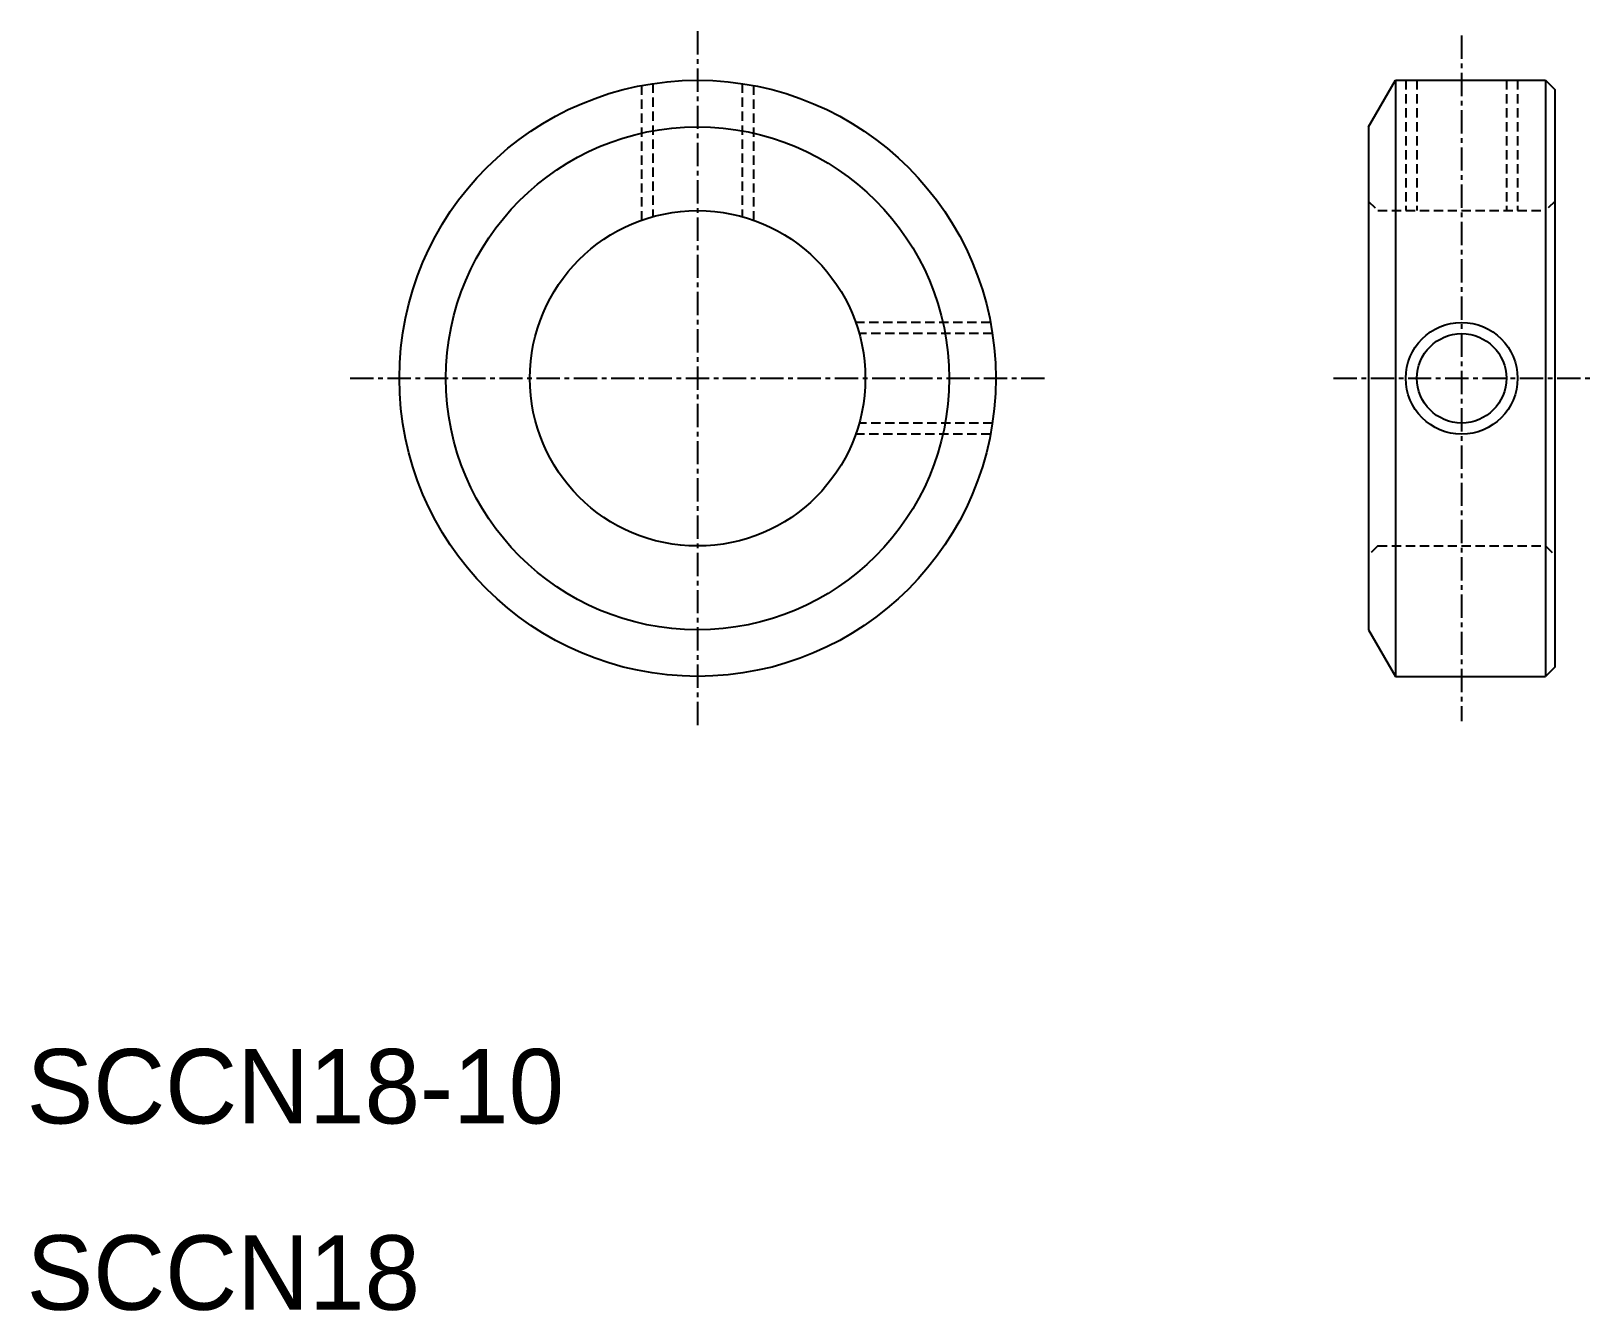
# Model space of a CAD drawing. Extents: x 10.2 to 93.9, y 9.9 to 78.6.
import ezdxf

# ---------------------------------------------------------------- set-up
doc = ezdxf.new("R2010")
doc.units = 0
doc.linetypes.add('CENTER', pattern=[2, 1.25, -0.25, 0.25, -0.25])
doc.linetypes.add('DASHED', pattern=[0.75, 0.5, -0.25])
doc.layers.get('0').update_dxf_attribs({"linetype": 'CONTINUOUS'})
doc.layers.add('CENTER', color=1, linetype='CENTER')

msp = doc.modelspace()

# ---------------------------------------------------------------- linework, layer by layer
at = {"color": 3, "linetype": 'DASHED'}
for p, q in [((43, 75.716), (43, 68.485)), ((43.6, 75.819), (43.6, 68.674)), ((48.4, 75.819), (48.4, 68.674)), ((49, 75.716), (49, 68.485)), ((84, 76), (84, 69)), ((84.6, 76), (84.6, 69)), ((89.4, 76), (89.4, 69)), ((90, 76), (90, 69)), ((82, 69.5), (82.5, 69)), ((92, 69.5), (91.5, 69)), ((82.5, 69), (91.5, 69)), ((61.716, 63), (54.485, 63)), ((61.819, 62.4), (54.674, 62.4)), ((61.716, 57), (54.485, 57)), ((61.819, 57.6), (54.674, 57.6)), ((82.5, 51), (82, 50.5)), ((82.5, 51), (91.5, 51)), ((91.5, 51), (92, 50.5))]:
    msp.add_line(p, q, dxfattribs=at)
at = {"color": 7, "linetype": 'CONTINUOUS'}
for p, q in [((82, 73.5), (83.443, 76)), ((83.443, 76), (83.443, 44)), ((83.443, 76), (91.5, 76)), ((91.5, 76), (92, 75.5)), ((91.5, 76), (91.5, 44)), ((92, 75.5), (92, 44.5)), ((82, 73.5), (82, 46.5)), ((82, 46.5), (83.443, 44)), ((92, 44.5), (91.5, 44)), ((83.443, 44), (91.5, 44))]:
    msp.add_line(p, q, dxfattribs=at)
for centre, radius in [((46, 60), 16), ((46, 60), 13.5), ((46, 60), 9), ((87, 60), 2.4)]:
    msp.add_circle(centre, radius, dxfattribs=at)
at = {"color": 3, "linetype": 'CONTINUOUS'}
msp.add_circle((87, 60), 3, dxfattribs=at)
at = {"layer": 'CENTER', "color": 1, "linetype": 'CENTER'}
for p, q in [((46, 78.635), (46, 41.365)), ((87, 78.398), (87, 41.602)), ((27.365, 60), (64.635, 60)), ((80.122, 60), (93.878, 60))]:
    msp.add_line(p, q, dxfattribs=at)

# ---------------------------------------------------------------- texts
at = {"color": 7, "linetype": 'CONTINUOUS'}
for s, p in [('SCCN18-10', (10, 20)), ('SCCN18', (10, 10))]:
    msp.add_text(s, height=4, dxfattribs=at).set_placement(p)

doc.saveas('drawing.dxf')
